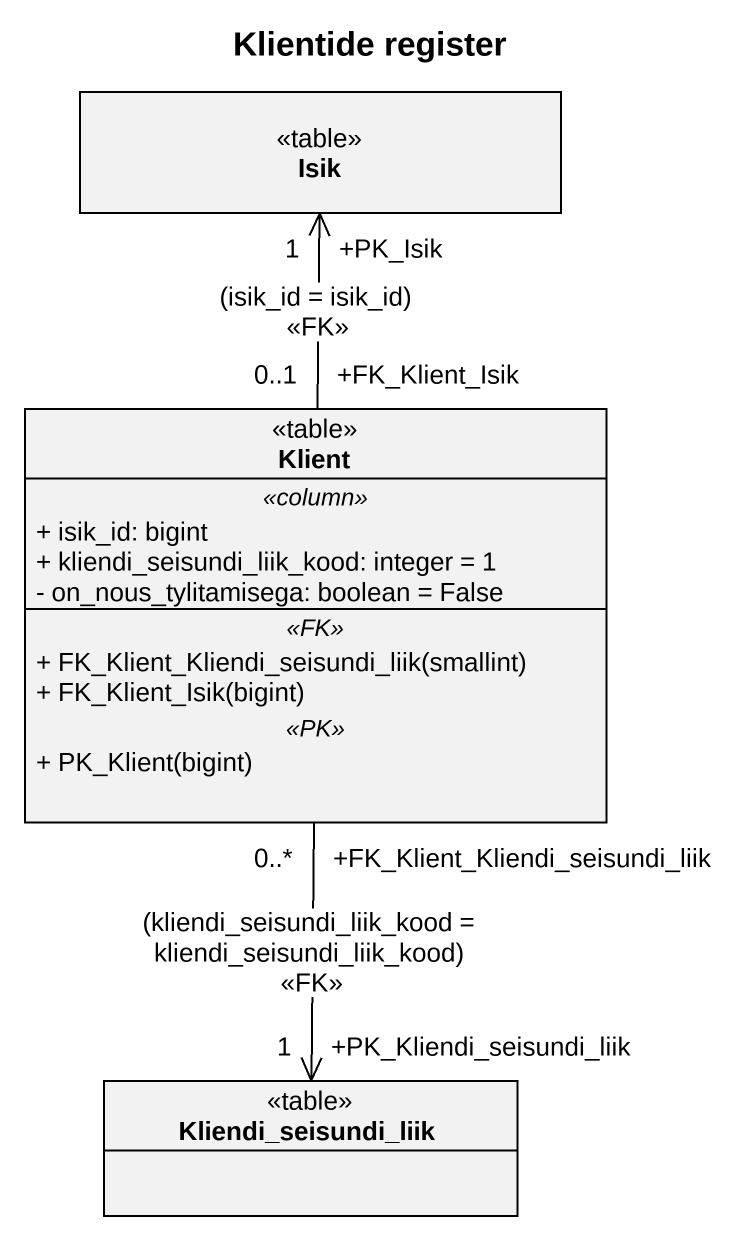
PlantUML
@startuml
title Klientide register
hide circle
hide empty members
skinparam classAttributeIconSize 0
class Isik <<table>>
class Klient <<table>> {
  .. <<column>> ..
  + isik_id: bigint
  + kliendi_seisundi_liik_kood: integer = 1
  - on_nous_tylitamisega: boolean = False
  .. <<FK>> ..
  + FK_Klient_Kliendi_seisundi_liik(smallint)
  + FK_Klient_Isik(bigint)
  .. <<PK>> ..
  + PK_Klient(bigint)
}
class Kliendi_seisundi_liik <<table>>
Klient "+FK_Klient_Isik\n0..1" -up-> "+PK_Isik\n1" Isik : (isik_id = isik_id)\n<<FK>>
Klient "+FK_Klient_Kliendi_seisundi_liik\n0..*" --> "+PK_Kliendi_seisundi_liik\n1" Kliendi_seisundi_liik : (kliendi_seisundi_liik_kood = kliendi_seisundi_liik_kood)\n<<FK>>
@enduml
